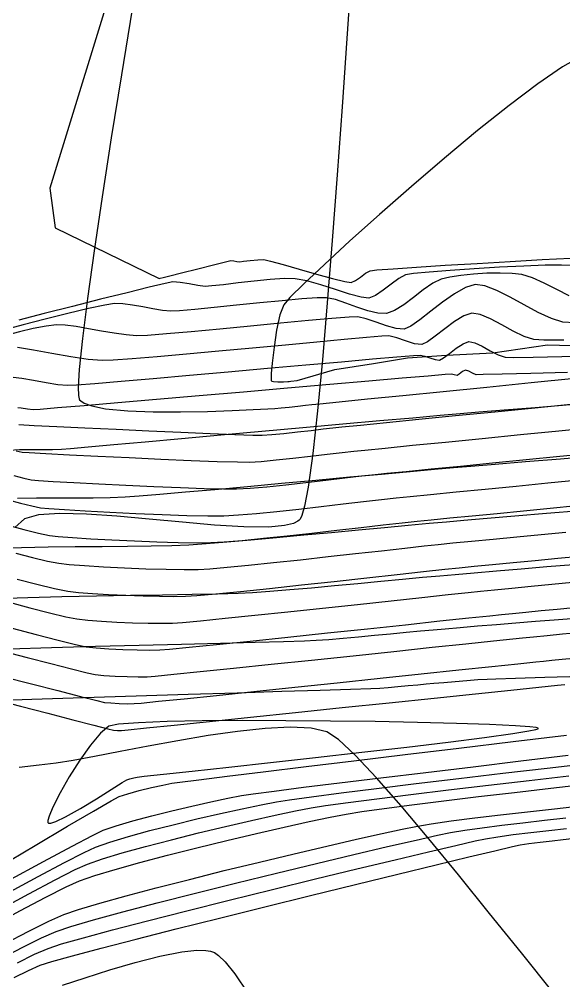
# Model space of a CAD drawing. Header units: metres. Extents: x 708868 to 711043, y 5411316 to 5413138.
# Drawn here: x 709236 to 709264.9, y 5411982 to 5412033 of the extents above; entities that cross this region are included whole.
import ezdxf

# ---------------------------------------------------------------- set-up
doc = ezdxf.new("R2010")
doc.units = ezdxf.units.M
for name, color, linetype in [('Rionegro 2010_Contours', 7, 'Continuous'), ('Rionegro 2014_Contours', 7, 'Continuous'), ('Rionegro 2018_Contours', 7, 'Continuous')]:
    doc.layers.add(name, color=color, linetype=linetype)

msp = doc.modelspace()

# ---------------------------------------------------------------- linework, layer by layer
at = {"layer": 'Rionegro 2010_Contours'}
for points in [[(709253.656, 5412035.62, 241), (709253.412, 5412032.029, 241), (709253.16, 5412028.395, 241), (709252.902, 5412024.795, 241), (709252.64, 5412021.306, 241), (709252.377, 5412018.005, 241), (709252.114, 5412014.97, 241), (709251.855, 5412012.277, 241), (709251.601, 5412010.005, 241), (709251.354, 5412008.229, 241), (709251.164, 5412007.218, 241), (709251.025, 5412006.725, 241), (709250.936, 5412006.531, 241), (709250.892, 5412006.477, 241), (709250.807, 5412006.412, 241), (709250.58, 5412006.302, 241), (709250.111, 5412006.186, 241), (709249.274, 5412006.11, 241), (709247.948, 5412006.118, 241), (709246.391, 5412006.212, 241), (709244.692, 5412006.359, 241), (709242.935, 5412006.526, 241), (709241.207, 5412006.683, 241), (709239.595, 5412006.795, 241), (709238.185, 5412006.832, 241), (709237.062, 5412006.761, 241), (709236.315, 5412006.549, 241), (709235.798, 5412006.081, 241)], [(709237.565, 5411990.414, 242), (709237.596, 5411990.397, 242), (709237.705, 5411990.402, 242), (709237.974, 5411990.493, 242), (709238.487, 5411990.742, 242), (709239.283, 5411991.189, 242), (709240.134, 5411991.701, 242), (709240.913, 5411992.187, 242), (709241.493, 5411992.554, 242), (709241.747, 5411992.71, 242), (709241.91, 5411992.76, 242), (709242.117, 5411992.81, 242), (709242.286, 5411992.845, 242), (709242.668, 5411992.888, 242), (709243.683, 5411992.998, 242), (709245.215, 5411993.164, 242), (709247.148, 5411993.375, 242), (709249.367, 5411993.619, 242), (709251.757, 5411993.886, 242), (709254.202, 5411994.163, 242), (709256.587, 5411994.44, 242), (709258.796, 5411994.706, 242), (709260.714, 5411994.949, 242), (709262.226, 5411995.158, 242), (709263.065, 5411995.293, 242), (709263.44, 5411995.372, 242), (709263.555, 5411995.413, 242), (709263.569, 5411995.429, 242), (709263.555, 5411995.443, 242), (709263.45, 5411995.471, 242), (709263.112, 5411995.513, 242), (709262.355, 5411995.568, 242), (709260.982, 5411995.633, 242), (709259.223, 5411995.693, 242), (709257.17, 5411995.745, 242), (709254.917, 5411995.789, 242), (709252.555, 5411995.82, 242), (709250.177, 5411995.838, 242), (709247.877, 5411995.84, 242), (709245.747, 5411995.825, 242), (709243.88, 5411995.789, 242), (709242.368, 5411995.732, 242), (709241.305, 5411995.65, 242), (709240.783, 5411995.543, 242), (709240.338, 5411995.171, 242), (709239.809, 5411994.541, 242), (709239.244, 5411993.743, 242), (709238.691, 5411992.868, 242), (709238.199, 5411992.007, 242), (709237.814, 5411991.251, 242), (709237.618, 5411990.781, 242), (709237.551, 5411990.539, 242), (709237.551, 5411990.441, 242), (709237.565, 5411990.414, 242)], [(709234.892, 5411988.052, 241), (709236.877, 5411989.219, 241), (709238.599, 5411990.235, 241), (709239.973, 5411991.043, 241), (709240.912, 5411991.588, 241), (709241.329, 5411991.815, 241), (709241.788, 5411991.967, 241), (709242.391, 5411992.13, 241), (709243.045, 5411992.288, 241), (709243.657, 5411992.423, 241), (709244.134, 5411992.519, 241), (709244.559, 5411992.577, 241), (709245.56, 5411992.703, 241), (709247.06, 5411992.889, 241), (709248.982, 5411993.124, 241), (709251.249, 5411993.401, 241), (709253.785, 5411993.709, 241), (709256.512, 5411994.039, 241), (709259.353, 5411994.383, 241), (709262.23, 5411994.73, 241), (709265.068, 5411995.073, 241)], [(709235.334, 5411986.658, 238), (709237.041, 5411987.579, 238), (709238.443, 5411988.323, 238), (709239.475, 5411988.852, 238), (709240.076, 5411989.132, 238), (709240.847, 5411989.402, 238), (709241.831, 5411989.698, 238), (709242.968, 5411990.009, 238), (709244.199, 5411990.323, 238), (709245.464, 5411990.628, 238), (709246.703, 5411990.914, 238), (709247.858, 5411991.169, 238), (709248.869, 5411991.381, 238), (709249.677, 5411991.539, 238), (709250.378, 5411991.649, 238), (709251.547, 5411991.808, 238), (709253.106, 5411992.008, 238), (709254.978, 5411992.241, 238), (709257.084, 5411992.498, 238), (709259.347, 5411992.77, 238), (709261.689, 5411993.049, 238), (709264.031, 5411993.325, 238), (709266.297, 5411993.591, 238)], [(709235.43, 5411987.349, 239), (709237.315, 5411988.372, 239), (709238.837, 5411989.187, 239), (709239.922, 5411989.752, 239), (709240.493, 5411990.026, 239), (709241.186, 5411990.267, 239), (709242.062, 5411990.527, 239), (709243.061, 5411990.795, 239), (709244.125, 5411991.06, 239), (709245.193, 5411991.31, 239), (709246.206, 5411991.535, 239), (709247.105, 5411991.724, 239), (709247.829, 5411991.866, 239), (709248.441, 5411991.958, 239), (709249.564, 5411992.108, 239), (709251.121, 5411992.306, 239), (709253.032, 5411992.543, 239), (709255.219, 5411992.811, 239), (709257.603, 5411993.099, 239), (709260.106, 5411993.399, 239), (709262.648, 5411993.703, 239), (709265.152, 5411994.001, 239)], [(709234.867, 5411985.755, 237), (709236.545, 5411986.659, 237), (709237.945, 5411987.399, 237), (709239.004, 5411987.937, 237), (709239.658, 5411988.237, 237), (709240.452, 5411988.514, 237), (709241.499, 5411988.83, 237), (709242.738, 5411989.172, 237), (709244.106, 5411989.527, 237), (709245.541, 5411989.883, 237), (709246.979, 5411990.225, 237), (709248.359, 5411990.543, 237), (709249.619, 5411990.822, 237), (709250.695, 5411991.049, 237), (709251.525, 5411991.213, 237), (709252.29, 5411991.334, 237), (709253.478, 5411991.498, 237), (709255.011, 5411991.697, 237), (709256.815, 5411991.921, 237), (709258.812, 5411992.163, 237), (709260.925, 5411992.414, 237), (709263.078, 5411992.668, 237), (709265.195, 5411992.914, 237)], [(709234.44, 5411984.873, 236), (709236.068, 5411985.75, 236), (709237.453, 5411986.478, 236), (709238.531, 5411987.021, 236), (709239.24, 5411987.342, 236), (709240.043, 5411987.622, 236), (709241.127, 5411987.95, 236), (709242.432, 5411988.313, 236), (709243.895, 5411988.698, 236), (709245.454, 5411989.091, 236), (709247.049, 5411989.479, 236), (709248.615, 5411989.849, 236), (709250.093, 5411990.189, 236), (709251.42, 5411990.483, 236), (709252.534, 5411990.72, 236), (709253.373, 5411990.886, 236), (709254.201, 5411991.02, 236), (709255.39, 5411991.187, 236), (709256.867, 5411991.379, 236), (709258.561, 5411991.588, 236), (709260.401, 5411991.809, 236), (709262.315, 5411992.034, 236), (709264.232, 5411992.255, 236), (709266.08, 5411992.467, 236)], [(709235.253, 5411983.997, 234), (709236.539, 5411984.671, 234), (709237.608, 5411985.201, 234), (709238.405, 5411985.553, 234), (709239.186, 5411985.823, 234), (709240.306, 5411986.159, 234), (709241.701, 5411986.547, 234), (709243.308, 5411986.973, 234), (709245.067, 5411987.423, 234), (709246.913, 5411987.884, 234), (709248.785, 5411988.341, 234), (709250.621, 5411988.78, 234), (709252.358, 5411989.189, 234), (709253.933, 5411989.552, 234), (709255.285, 5411989.857, 234), (709256.351, 5411990.088, 234), (709257.068, 5411990.233, 234), (709257.889, 5411990.368, 234), (709258.954, 5411990.518, 234), (709260.201, 5411990.678, 234), (709261.57, 5411990.844, 234), (709263.001, 5411991.01, 234), (709264.432, 5411991.171, 234), (709265.804, 5411991.323, 234)], [(709235.049, 5411983.21, 233), (709236.224, 5411983.827, 233), (709237.22, 5411984.321, 233), (709237.987, 5411984.658, 233), (709238.765, 5411984.921, 233), (709239.973, 5411985.273, 233), (709241.531, 5411985.698, 233), (709243.36, 5411986.177, 233), (709245.381, 5411986.691, 233), (709247.513, 5411987.223, 233), (709249.679, 5411987.755, 233), (709251.798, 5411988.267, 233), (709253.791, 5411988.742, 233), (709255.578, 5411989.162, 233), (709257.082, 5411989.508, 233), (709258.221, 5411989.763, 233), (709258.916, 5411989.907, 233), (709259.666, 5411990.03, 233), (709260.588, 5411990.16, 233), (709261.633, 5411990.293, 233), (709262.754, 5411990.425, 233), (709263.899, 5411990.554, 233), (709265.021, 5411990.677, 233)], [(709235.944, 5411982.999, 232), (709236.846, 5411983.446, 232), (709237.569, 5411983.764, 232), (709238.27, 5411983.995, 232), (709239.436, 5411984.328, 232), (709240.988, 5411984.746, 232), (709242.846, 5411985.229, 232), (709244.931, 5411985.76, 232), (709247.163, 5411986.318, 232), (709249.463, 5411986.887, 232), (709251.75, 5411987.447, 232), (709253.946, 5411987.979, 232), (709255.97, 5411988.466, 232), (709257.744, 5411988.887, 232), (709259.187, 5411989.226, 232), (709260.221, 5411989.463, 232), (709260.764, 5411989.58, 232), (709261.417, 5411989.685, 232), (709262.243, 5411989.796, 232), (709263.172, 5411989.907, 232), (709264.136, 5411990.016, 232), (709265.066, 5411990.118, 232)], [(709235.764, 5411982.216, 231), (709236.522, 5411982.593, 231), (709237.152, 5411982.869, 231), (709237.758, 5411983.063, 231), (709238.86, 5411983.37, 231), (709240.38, 5411983.773, 231), (709242.239, 5411984.252, 231), (709244.357, 5411984.79, 231), (709246.658, 5411985.366, 231), (709249.063, 5411985.964, 231), (709251.492, 5411986.563, 231), (709253.869, 5411987.146, 231), (709256.113, 5411987.694, 231), (709258.147, 5411988.188, 231), (709259.893, 5411988.609, 231), (709261.271, 5411988.94, 231), (709262.203, 5411989.161, 231), (709262.612, 5411989.254, 231), (709263.07, 5411989.324, 231), (709263.662, 5411989.398, 231), (709264.299, 5411989.47, 231), (709264.893, 5411989.535, 231), (709265.355, 5411989.587, 231)], [(709238.336, 5411981.807, 229), (709239.527, 5411982.207, 229), (709240.838, 5411982.623, 229), (709242.186, 5411983.015, 229), (709243.488, 5411983.346, 229), (709244.662, 5411983.576, 229), (709245.452, 5411983.662, 229), (709245.93, 5411983.656, 229), (709246.184, 5411983.614, 229), (709246.29, 5411983.581, 229), (709246.39, 5411983.535, 229), (709246.604, 5411983.39, 229), (709246.955, 5411983.054, 229), (709247.468, 5411982.418, 229), (709248.163, 5411981.384, 229)]]:
    msp.add_polyline3d(points, dxfattribs=at)
at = {"layer": 'Rionegro 2014_Contours'}
for points in [[(709242.026, 5412033.577, 241), (709241.455, 5412030.102, 241), (709240.92, 5412026.761, 241), (709240.433, 5412023.623, 241), (709240.007, 5412020.756, 241), (709239.656, 5412018.227, 241), (709239.39, 5412016.105, 241), (709239.223, 5412014.458, 241), (709239.17, 5412013.527, 241), (709239.18, 5412013.078, 241), (709239.213, 5412012.906, 241), (709239.237, 5412012.859, 241), (709239.301, 5412012.795, 241), (709239.483, 5412012.678, 241), (709239.883, 5412012.532, 241), (709240.619, 5412012.386, 241), (709241.79, 5412012.271, 241), (709243.148, 5412012.218, 241), (709244.592, 5412012.212, 241), (709246.022, 5412012.241, 241), (709247.338, 5412012.289, 241), (709248.439, 5412012.341, 241), (709249.226, 5412012.385, 241), (709249.598, 5412012.405, 241), (709249.927, 5412012.427, 241), (709250.351, 5412012.47, 241), (709250.805, 5412012.522, 241), (709251.228, 5412012.572, 241), (709251.557, 5412012.609, 241), (709251.988, 5412012.652, 241), (709253.007, 5412012.754, 241), (709254.508, 5412012.903, 241), (709256.384, 5412013.09, 241), (709258.527, 5412013.303, 241), (709260.833, 5412013.533, 241), (709263.192, 5412013.768, 241), (709265.499, 5412013.999, 241)], [(709265.697, 5412030.992, 242), (709264.852, 5412030.511, 242), (709263.543, 5412029.62, 242), (709262.016, 5412028.473, 242), (709260.343, 5412027.137, 242), (709258.592, 5412025.681, 242), (709256.835, 5412024.174, 242), (709255.14, 5412022.685, 242), (709253.579, 5412021.282, 242), (709252.221, 5412020.033, 242), (709251.136, 5412019.008, 242), (709250.395, 5412018.275, 242), (709250.066, 5412017.903, 242), (709249.865, 5412017.356, 242), (709249.69, 5412016.553, 242), (709249.55, 5412015.647, 242), (709249.451, 5412014.794, 242), (709249.408, 5412014.255, 242), (709249.399, 5412013.984, 242), (709249.405, 5412013.887, 242), (709249.412, 5412013.867, 242)], [(709249.412, 5412013.867, 242), (709249.437, 5412013.85, 242), (709249.531, 5412013.825, 242), (709249.746, 5412013.811, 242), (709250.062, 5412013.817, 242), (709250.276, 5412013.829, 242), (709250.358, 5412013.837, 242), (709250.44, 5412013.846, 242), (709250.771, 5412013.879, 242), (709252.781, 5412014.472, 242), (709254.825, 5412014.778, 242), (709256.63, 5412015.084, 242), (709258.708, 5412015.22, 242), (709261.161, 5412015.356, 242), (709264.056, 5412015.765, 242), (709264.056, 5412015.765, 242), (709268.509, 5412015.652, 242)], [(709236.019, 5412011.542, 240), (709236.83, 5412011.501, 240), (709238.032, 5412011.443, 240), (709239.516, 5412011.372, 240), (709241.178, 5412011.295, 240), (709242.911, 5412011.215, 240), (709244.608, 5412011.14, 240), (709246.164, 5412011.073, 240), (709247.472, 5412011.021, 240), (709248.426, 5412010.989, 240), (709248.919, 5412010.981, 240), (709249.43, 5412011.013, 240), (709250.079, 5412011.075, 240), (709250.798, 5412011.154, 240), (709251.516, 5412011.238, 240), (709252.165, 5412011.315, 240), (709252.675, 5412011.372, 240), (709253.15, 5412011.419, 240), (709254.13, 5412011.517, 240), (709255.522, 5412011.655, 240), (709257.235, 5412011.825, 240), (709259.177, 5412012.018, 240), (709261.257, 5412012.224, 240), (709263.382, 5412012.436, 240), (709265.46, 5412012.643, 240)], [(709235.88, 5412010.156, 239), (709236.188, 5412010.085, 239), (709236.567, 5412010.058, 239), (709237.442, 5412010.009, 239), (709238.694, 5412009.944, 239), (709240.208, 5412009.869, 239), (709241.867, 5412009.79, 239), (709243.554, 5412009.714, 239), (709245.151, 5412009.646, 239), (709246.543, 5412009.594, 239), (709247.612, 5412009.562, 239), (709248.241, 5412009.557, 239), (709248.873, 5412009.594, 239), (709249.666, 5412009.666, 239), (709250.556, 5412009.76, 239), (709251.479, 5412009.866, 239), (709252.369, 5412009.971, 239), (709253.162, 5412010.065, 239), (709253.792, 5412010.134, 239), (709254.376, 5412010.193, 239), (709255.445, 5412010.299, 239), (709256.901, 5412010.443, 239), (709258.649, 5412010.615, 239), (709260.59, 5412010.807, 239), (709262.626, 5412011.009, 239), (709264.661, 5412011.211, 239), (709266.596, 5412011.404, 239)], [(709235.746, 5412008.837, 238), (709236.274, 5412008.696, 238), (709236.673, 5412008.61, 238), (709237.055, 5412008.578, 238), (709237.84, 5412008.527, 238), (709238.936, 5412008.465, 238), (709240.251, 5412008.396, 238), (709241.692, 5412008.326, 238), (709243.167, 5412008.259, 238), (709244.584, 5412008.201, 238), (709245.85, 5412008.157, 238), (709246.874, 5412008.133, 238), (709247.563, 5412008.133, 238), (709248.281, 5412008.174, 238), (709249.171, 5412008.25, 238), (709250.176, 5412008.353, 238), (709251.238, 5412008.471, 238), (709252.299, 5412008.595, 238), (709253.303, 5412008.714, 238), (709254.193, 5412008.818, 238), (709254.91, 5412008.897, 238), (709255.538, 5412008.96, 238), (709256.554, 5412009.06, 238), (709257.879, 5412009.191, 238), (709259.437, 5412009.344, 238), (709261.147, 5412009.512, 238), (709262.933, 5412009.688, 238), (709264.716, 5412009.864, 238), (709266.417, 5412010.034, 238)], [(709235.45, 5412007.56, 237), (709236.106, 5412007.381, 237), (709236.707, 5412007.228, 237), (709237.158, 5412007.135, 237), (709237.607, 5412007.092, 237), (709238.431, 5412007.033, 237), (709239.538, 5412006.966, 237), (709240.834, 5412006.896, 237), (709242.226, 5412006.829, 237), (709243.62, 5412006.77, 237), (709244.924, 5412006.727, 237), (709246.043, 5412006.705, 237), (709246.884, 5412006.71, 237), (709247.662, 5412006.751, 237), (709248.619, 5412006.83, 237), (709249.703, 5412006.937, 237), (709250.864, 5412007.063, 237), (709252.05, 5412007.199, 237), (709253.211, 5412007.336, 237), (709254.295, 5412007.464, 237), (709255.251, 5412007.575, 237), (709256.027, 5412007.66, 237), (709256.772, 5412007.734, 237), (709257.857, 5412007.841, 237), (709259.207, 5412007.973, 237), (709260.744, 5412008.123, 237), (709262.392, 5412008.284, 237), (709264.073, 5412008.449, 237), (709265.711, 5412008.611, 237)], [(709235.433, 5412006.205, 236), (709236.282, 5412005.975, 236), (709237.062, 5412005.779, 236), (709237.643, 5412005.66, 236), (709238.106, 5412005.611, 236), (709238.86, 5412005.554, 236), (709239.832, 5412005.492, 236), (709240.951, 5412005.432, 236), (709242.144, 5412005.375, 236), (709243.338, 5412005.328, 236), (709244.462, 5412005.295, 236), (709245.442, 5412005.279, 236), (709246.206, 5412005.286, 236), (709246.914, 5412005.325, 236), (709247.861, 5412005.404, 236), (709248.99, 5412005.514, 236), (709250.242, 5412005.646, 236), (709251.562, 5412005.791, 236), (709252.89, 5412005.942, 236), (709254.171, 5412006.089, 236), (709255.345, 5412006.223, 236), (709256.355, 5412006.338, 236), (709257.145, 5412006.422, 236), (709257.887, 5412006.496, 236), (709258.878, 5412006.593, 236), (709260.061, 5412006.708, 236), (709261.38, 5412006.836, 236), (709262.78, 5412006.972, 236), (709264.205, 5412007.111, 236), (709265.598, 5412007.248, 236)], [(709235.863, 5412004.728, 235), (709236.748, 5412004.495, 235), (709237.537, 5412004.302, 235), (709238.128, 5412004.186, 235), (709238.686, 5412004.124, 235), (709239.505, 5412004.061, 235), (709240.507, 5412004, 235), (709241.614, 5412003.945, 235), (709242.748, 5412003.901, 235), (709243.83, 5412003.869, 235), (709244.783, 5412003.855, 235), (709245.528, 5412003.862, 235), (709246.144, 5412003.898, 235), (709247.058, 5412003.977, 235), (709248.205, 5412004.088, 235), (709249.524, 5412004.224, 235), (709250.951, 5412004.377, 235), (709252.423, 5412004.539, 235), (709253.878, 5412004.701, 235), (709255.252, 5412004.854, 235), (709256.483, 5412004.992, 235), (709257.507, 5412005.105, 235), (709258.262, 5412005.185, 235), (709259.043, 5412005.263, 235), (709260.033, 5412005.359, 235), (709261.178, 5412005.469, 235), (709262.427, 5412005.589, 235), (709263.729, 5412005.715, 235), (709265.03, 5412005.842, 235)], [(709235.928, 5412003.351, 234), (709236.978, 5412003.075, 234), (709237.914, 5412002.849, 234), (709238.613, 5412002.711, 234), (709239.186, 5412002.643, 234), (709239.925, 5412002.583, 234), (709240.776, 5412002.531, 234), (709241.686, 5412002.488, 234), (709242.601, 5412002.456, 234), (709243.469, 5412002.436, 234), (709244.236, 5412002.43, 234), (709244.849, 5412002.438, 234), (709245.453, 5412002.477, 234), (709246.456, 5412002.568, 234), (709247.771, 5412002.698, 234), (709249.316, 5412002.858, 234), (709251.003, 5412003.037, 234), (709252.749, 5412003.226, 234), (709254.468, 5412003.413, 234), (709256.076, 5412003.589, 234), (709257.487, 5412003.744, 234), (709258.617, 5412003.867, 234), (709259.38, 5412003.948, 234), (709260.164, 5412004.026, 234), (709261.132, 5412004.119, 234), (709262.231, 5412004.225, 234), (709263.409, 5412004.337, 234), (709264.614, 5412004.454, 234), (709265.791, 5412004.57, 234)], [(709235.509, 5412002.121, 233), (709236.606, 5412001.829, 233), (709237.641, 5412001.562, 233), (709238.508, 5412001.354, 233), (709239.098, 5412001.236, 233), (709239.669, 5412001.17, 233), (709240.392, 5412001.114, 233), (709241.206, 5412001.068, 233), (709242.052, 5412001.035, 233), (709242.868, 5412001.014, 233), (709243.594, 5412001.007, 233), (709244.171, 5412001.014, 233), (709244.696, 5412001.051, 233), (709245.653, 5412001.139, 233), (709246.959, 5412001.269, 233), (709248.529, 5412001.43, 233), (709250.278, 5412001.614, 233), (709252.124, 5412001.81, 233), (709253.981, 5412002.009, 233), (709255.766, 5412002.201, 233), (709257.394, 5412002.377, 233), (709258.781, 5412002.527, 233), (709259.844, 5412002.641, 233), (709260.498, 5412002.71, 233), (709261.238, 5412002.784, 233), (709262.158, 5412002.872, 233), (709263.196, 5412002.972, 233), (709264.294, 5412003.077, 233), (709265.392, 5412003.184, 233)], [(709235.658, 5412000.741, 232), (709236.929, 5412000.407, 232), (709238.098, 5412000.106, 232), (709239.029, 5411999.877, 232), (709239.583, 5411999.761, 232), (709240.109, 5411999.702, 232), (709240.784, 5411999.654, 232), (709241.534, 5411999.618, 232), (709242.284, 5411999.594, 232), (709242.962, 5411999.584, 232), (709243.492, 5411999.59, 232), (709244.006, 5411999.63, 232), (709245.044, 5411999.729, 232), (709246.505, 5411999.876, 232), (709248.284, 5412000.06, 232), (709250.278, 5412000.268, 232), (709252.386, 5412000.491, 232), (709254.502, 5412000.715, 232), (709256.525, 5412000.931, 232), (709258.351, 5412001.126, 232), (709259.876, 5412001.289, 232), (709260.999, 5412001.408, 232), (709261.615, 5412001.473, 232), (709262.193, 5412001.53, 232), (709262.91, 5412001.599, 232), (709263.72, 5412001.677, 232), (709264.577, 5412001.759, 232), (709265.433, 5412001.843, 232)], [(709235.16, 5411999.531, 231), (709236.453, 5411999.192, 231), (709237.709, 5411998.866, 231), (709238.808, 5411998.585, 231), (709239.634, 5411998.381, 231), (709240.068, 5411998.286, 231), (709240.526, 5411998.237, 231), (709241.119, 5411998.2, 231), (709241.758, 5411998.174, 231), (709242.353, 5411998.163, 231), (709242.814, 5411998.166, 231), (709243.254, 5411998.202, 231), (709244.228, 5411998.298, 231), (709245.64, 5411998.441, 231), (709247.394, 5411998.622, 231), (709249.395, 5411998.83, 231), (709251.546, 5411999.056, 231), (709253.751, 5411999.287, 231), (709255.913, 5411999.515, 231), (709257.938, 5411999.729, 231), (709259.728, 5411999.919, 231), (709261.188, 5412000.073, 231), (709262.222, 5412000.182, 231), (709262.733, 5412000.236, 231), (709263.31, 5412000.292, 231), (709264.045, 5412000.363, 231), (709264.859, 5412000.441, 231), (709265.673, 5412000.521, 231)], [(709235.224, 5411998.171, 230), (709236.681, 5411997.793, 230), (709238.081, 5411997.431, 230), (709239.285, 5411997.122, 230), (709240.156, 5411996.903, 230), (709240.553, 5411996.811, 230), (709240.897, 5411996.777, 230), (709241.343, 5411996.753, 230), (709241.789, 5411996.741, 230), (709242.136, 5411996.742, 230), (709242.509, 5411996.776, 230), (709243.419, 5411996.867, 230), (709244.777, 5411997.006, 230), (709246.494, 5411997.183, 230), (709248.481, 5411997.39, 230), (709250.649, 5411997.616, 230), (709252.909, 5411997.852, 230), (709255.173, 5411998.089, 230), (709257.352, 5411998.317, 230), (709259.356, 5411998.527, 230), (709261.097, 5411998.71, 230), (709262.485, 5411998.855, 230), (709263.433, 5411998.955, 230), (709263.85, 5411998.998, 230), (709264.284, 5411999.041, 230), (709264.842, 5411999.094, 230), (709265.442, 5411999.152, 230)], [(709234.661, 5411996.975, 229), (709236.103, 5411996.602, 229), (709237.549, 5411996.23, 229), (709238.881, 5411995.887, 229), (709239.984, 5411995.604, 229), (709240.742, 5411995.41, 229), (709241.038, 5411995.336, 229), (709241.247, 5411995.321, 229), (709241.457, 5411995.318, 229), (709241.814, 5411995.353, 229), (709242.778, 5411995.453, 229), (709244.248, 5411995.605, 229), (709246.123, 5411995.8, 229), (709248.303, 5411996.026, 229), (709250.686, 5411996.274, 229), (709253.171, 5411996.533, 229), (709255.658, 5411996.791, 229), (709258.046, 5411997.04, 229), (709260.234, 5411997.268, 229), (709262.121, 5411997.464, 229), (709263.606, 5411997.619, 229), (709264.589, 5411997.721, 229), (709264.968, 5411997.761, 229)]]:
    msp.add_polyline3d(points, dxfattribs=at)
at = {"layer": 'Rionegro 2018_Contours'}
for points in [[(709243.829, 5412044.131, 241), (709237.654, 5412024.088, 241), (709237.94, 5412021.976, 241), (709243.452, 5412019.29, 241)], [(709243.452, 5412019.29, 241), (709243.512, 5412019.305, 241), (709243.679, 5412019.347, 241), (709244.032, 5412019.437, 241), (709244.64, 5412019.593, 241), (709245.505, 5412019.813, 241), (709246.337, 5412020.023, 241), (709246.978, 5412020.181, 241), (709247.267, 5412020.246, 241), (709247.414, 5412020.233, 241), (709247.583, 5412020.202, 241), (709247.731, 5412020.183, 241), (709247.936, 5412020.203, 241), (709248.292, 5412020.247, 241), (709248.688, 5412020.287, 241), (709249.013, 5412020.293, 241), (709249.361, 5412020.214, 241), (709250.029, 5412020.031, 241), (709250.887, 5412019.788, 241), (709251.808, 5412019.527, 241), (709252.66, 5412019.292, 241), (709253.315, 5412019.127, 241), (709253.644, 5412019.075, 241), (709253.88, 5412019.179, 241), (709254.142, 5412019.371, 241), (709254.405, 5412019.572, 241), (709254.644, 5412019.703, 241), (709255.007, 5412019.744, 241), (709255.866, 5412019.81, 241), (709257.11, 5412019.895, 241), (709258.632, 5412019.992, 241), (709260.321, 5412020.095, 241), (709262.069, 5412020.197, 241), (709263.766, 5412020.292, 241), (709265.303, 5412020.372, 241)], [(709265.215, 5412018.37, 239), (709264.55, 5412018.711, 239), (709263.885, 5412019.052, 239), (709263.255, 5412019.334, 239), (709262.693, 5412019.501, 239), (709262.175, 5412019.559, 239), (709261.542, 5412019.579, 239), (709260.843, 5412019.566, 239), (709260.131, 5412019.523, 239), (709259.456, 5412019.454, 239), (709258.869, 5412019.364, 239), (709258.421, 5412019.256, 239), (709257.968, 5412019.036, 239), (709257.47, 5412018.691, 239), (709256.951, 5412018.289, 239), (709256.435, 5412017.899, 239), (709255.949, 5412017.59, 239), (709255.516, 5412017.432, 239), (709255.064, 5412017.446, 239), (709254.528, 5412017.578, 239), (709253.948, 5412017.777, 239), (709253.362, 5412017.992, 239), (709252.81, 5412018.173, 239), (709252.331, 5412018.269, 239), (709251.847, 5412018.264, 239), (709251.034, 5412018.207, 239), (709249.986, 5412018.114, 239), (709248.798, 5412017.998, 239), (709247.565, 5412017.873, 239), (709246.381, 5412017.753, 239), (709245.343, 5412017.652, 239), (709244.544, 5412017.584, 239), (709244.079, 5412017.562, 239), (709243.636, 5412017.602, 239), (709243.126, 5412017.685, 239), (709242.584, 5412017.788, 239), (709242.042, 5412017.885, 239), (709241.535, 5412017.953, 239), (709241.096, 5412017.966, 239), (709240.58, 5412017.885, 239), (709239.707, 5412017.697, 239), (709238.608, 5412017.436, 239), (709237.412, 5412017.138, 239), (709236.248, 5412016.835, 239), (709235.247, 5412016.564, 239)], [(709265.278, 5412019.982, 240), (709264.802, 5412020.005, 240), (709263.941, 5412019.991, 240), (709262.808, 5412019.949, 240), (709261.513, 5412019.885, 240), (709260.169, 5412019.806, 240), (709258.887, 5412019.719, 240), (709257.779, 5412019.631, 240), (709256.957, 5412019.549, 240), (709256.532, 5412019.48, 240), (709256.165, 5412019.291, 240), (709255.761, 5412018.995, 240), (709255.345, 5412018.67, 240), (709254.942, 5412018.396, 240), (709254.58, 5412018.253, 240), (709254.17, 5412018.293, 240), (709253.554, 5412018.462, 240), (709252.813, 5412018.701, 240), (709252.031, 5412018.955, 240), (709251.29, 5412019.167, 240), (709250.672, 5412019.281, 240), (709250.099, 5412019.286, 240), (709249.345, 5412019.238, 240), (709248.497, 5412019.155, 240), (709247.642, 5412019.057, 240), (709246.867, 5412018.964, 240), (709246.259, 5412018.896, 240), (709245.905, 5412018.872, 240), (709245.506, 5412018.917, 240), (709245.041, 5412019.003, 240), (709244.578, 5412019.082, 240), (709244.182, 5412019.106, 240), (709243.783, 5412019.028, 240), (709242.935, 5412018.829, 240), (709241.754, 5412018.539, 240), (709240.355, 5412018.188, 240), (709238.854, 5412017.808, 240), (709237.367, 5412017.428, 240), (709236.008, 5412017.079, 240)], [(709265.484, 5412016.932, 238), (709264.872, 5412016.979, 238), (709264.262, 5412017.172, 238), (709263.566, 5412017.497, 238), (709262.826, 5412017.894, 238), (709262.08, 5412018.301, 238), (709261.37, 5412018.658, 238), (709260.736, 5412018.903, 238), (709260.216, 5412018.975, 238), (709259.711, 5412018.823, 238), (709259.12, 5412018.487, 238), (709258.489, 5412018.039, 238), (709257.863, 5412017.554, 238), (709257.284, 5412017.105, 238), (709256.799, 5412016.766, 238), (709256.452, 5412016.61, 238), (709256.024, 5412016.635, 238), (709255.511, 5412016.78, 238), (709254.967, 5412016.977, 238), (709254.442, 5412017.159, 238), (709253.989, 5412017.257, 238), (709253.529, 5412017.242, 238), (709252.622, 5412017.172, 238), (709251.375, 5412017.06, 238), (709249.897, 5412016.92, 238), (709248.297, 5412016.765, 238), (709246.682, 5412016.61, 238), (709245.162, 5412016.467, 238), (709243.845, 5412016.351, 238), (709242.839, 5412016.275, 238), (709242.253, 5412016.252, 238), (709241.709, 5412016.295, 238), (709241.075, 5412016.387, 238), (709240.393, 5412016.505, 238), (709239.704, 5412016.63, 238), (709239.05, 5412016.739, 238), (709238.472, 5412016.812, 238), (709238.01, 5412016.827, 238), (709237.456, 5412016.761, 238), (709236.768, 5412016.633, 238), (709236.044, 5412016.466, 238), (709235.382, 5412016.286, 238)], [(709264.93, 5412016.022, 237), (709263.868, 5412016.021, 237), (709263.338, 5412016.049, 237), (709262.828, 5412016.218, 237), (709262.242, 5412016.505, 237), (709261.627, 5412016.841, 237), (709261.026, 5412017.158, 237), (709260.485, 5412017.387, 237), (709260.048, 5412017.459, 237), (709259.624, 5412017.32, 237), (709259.126, 5412017.015, 237), (709258.604, 5412016.627, 237), (709258.107, 5412016.238, 237), (709257.685, 5412015.931, 237), (709257.388, 5412015.788, 237), (709256.999, 5412015.826, 237), (709256.531, 5412015.977, 237), (709256.057, 5412016.148, 237), (709255.648, 5412016.245, 237), (709255.277, 5412016.228, 237), (709254.457, 5412016.16, 237), (709253.274, 5412016.054, 237), (709251.813, 5412015.917, 237), (709250.16, 5412015.761, 237), (709248.402, 5412015.595, 237), (709246.623, 5412015.429, 237), (709244.91, 5412015.273, 237), (709243.348, 5412015.136, 237), (709242.023, 5412015.028, 237), (709241.021, 5412014.96, 237), (709240.427, 5412014.941, 237), (709239.687, 5412015.004, 237), (709238.767, 5412015.139, 237), (709237.771, 5412015.311, 237), (709236.797, 5412015.485, 237), (709235.949, 5412015.626, 237)], [(709235.711, 5412014.065, 236), (709236.173, 5412014.002, 236), (709236.785, 5412013.895, 236), (709237.456, 5412013.776, 236), (709238.092, 5412013.678, 236), (709238.601, 5412013.631, 236), (709239.075, 5412013.654, 236), (709240.051, 5412013.728, 236), (709241.436, 5412013.842, 236), (709243.138, 5412013.988, 236), (709245.062, 5412014.157, 236), (709247.116, 5412014.34, 236), (709249.206, 5412014.527, 236), (709251.241, 5412014.709, 236), (709253.125, 5412014.878, 236), (709254.767, 5412015.024, 236), (709256.074, 5412015.138, 236), (709256.951, 5412015.211, 236), (709257.307, 5412015.234, 236), (709257.546, 5412015.176, 236), (709257.823, 5412015.076, 236), (709258.097, 5412014.988, 236), (709258.324, 5412014.966, 236), (709258.542, 5412015.079, 236), (709258.857, 5412015.317, 236), (709259.218, 5412015.596, 236), (709259.576, 5412015.832, 236), (709259.879, 5412015.943, 236), (709260.194, 5412015.88, 236), (709260.589, 5412015.697, 236), (709261.019, 5412015.463, 236), (709261.439, 5412015.247, 236), (709261.803, 5412015.119, 236), (709262.256, 5412015.108, 236), (709263.296, 5412015.12, 236), (709264.816, 5412015.152, 236), (709266.71, 5412015.2, 236)], [(709265.119, 5412014.307, 235), (709263.177, 5412014.255, 235), (709261.652, 5412014.216, 235), (709260.648, 5412014.193, 235), (709260.268, 5412014.189, 235), (709260.083, 5412014.266, 235), (709259.876, 5412014.376, 235), (709259.711, 5412014.427, 235), (709259.553, 5412014.352, 235), (709259.379, 5412014.22, 235), (709259.26, 5412014.144, 235), (709259.115, 5412014.177, 235), (709258.965, 5412014.222, 235), (709258.631, 5412014.195, 235), (709257.725, 5412014.118, 235), (709256.34, 5412013.999, 235), (709254.573, 5412013.847, 235), (709252.518, 5412013.669, 235), (709250.27, 5412013.474, 235), (709247.925, 5412013.271, 235), (709245.578, 5412013.069, 235), (709243.324, 5412012.874, 235), (709241.258, 5412012.696, 235), (709239.475, 5412012.543, 235), (709238.07, 5412012.424, 235), (709237.138, 5412012.347, 235), (709236.776, 5412012.32, 235), (709236.472, 5412012.358, 235), (709236.131, 5412012.416, 235), (709235.954, 5412012.432, 235)], [(709265.264, 5412012.591, 234), (709263.4, 5412012.439, 234), (709261.762, 5412012.305, 234), (709260.416, 5412012.194, 234), (709259.428, 5412012.111, 234), (709258.364, 5412012.019, 234), (709256.919, 5412011.891, 234), (709255.172, 5412011.735, 234), (709253.2, 5412011.558, 234), (709251.083, 5412011.368, 234), (709248.897, 5412011.17, 234), (709246.723, 5412010.974, 234), (709244.637, 5412010.786, 234), (709242.719, 5412010.614, 234), (709241.046, 5412010.464, 234), (709239.697, 5412010.344, 234), (709238.75, 5412010.262, 234), (709238.283, 5412010.225, 234), (709237.8, 5412010.209, 234), (709237.241, 5412010.205, 234), (709236.646, 5412010.205, 234), (709236.052, 5412010.196, 234), (709235.499, 5412010.169, 234)], [(709266.765, 5412009.878, 233), (709264.742, 5412009.712, 233), (709262.894, 5412009.561, 233), (709261.289, 5412009.428, 233), (709259.991, 5412009.32, 233), (709259.068, 5412009.243, 233), (709258.068, 5412009.156, 233), (709256.775, 5412009.04, 233), (709255.254, 5412008.901, 233), (709253.566, 5412008.746, 233), (709251.776, 5412008.581, 233), (709249.946, 5412008.412, 233), (709248.139, 5412008.247, 233), (709246.418, 5412008.091, 233), (709244.847, 5412007.951, 233), (709243.488, 5412007.833, 233), (709242.404, 5412007.744, 233), (709241.659, 5412007.69, 233), (709240.859, 5412007.657, 233), (709239.96, 5412007.643, 233), (709238.99, 5412007.64, 233), (709237.979, 5412007.64, 233), (709236.954, 5412007.635, 233), (709235.947, 5412007.617, 233)], [(709265.792, 5412006.973, 232), (709263.998, 5412006.823, 232), (709262.33, 5412006.682, 232), (709260.851, 5412006.557, 232), (709259.623, 5412006.453, 232), (709258.707, 5412006.375, 232), (709257.789, 5412006.294, 232), (709256.674, 5412006.192, 232), (709255.408, 5412006.074, 232), (709254.032, 5412005.944, 232), (709252.591, 5412005.808, 232), (709251.129, 5412005.671, 232), (709249.69, 5412005.539, 232), (709248.317, 5412005.416, 232), (709247.054, 5412005.308, 232), (709245.945, 5412005.219, 232), (709245.034, 5412005.155, 232), (709244.126, 5412005.115, 232), (709243.027, 5412005.09, 232), (709241.779, 5412005.075, 232), (709240.426, 5412005.064, 232), (709239.01, 5412005.053, 232), (709237.575, 5412005.036, 232), (709236.162, 5412005.009, 232), (709234.816, 5412004.966, 232)], [(709265.439, 5412004.11, 231), (709264.03, 5412003.993, 231), (709262.652, 5412003.876, 231), (709261.35, 5412003.765, 231), (709260.169, 5412003.663, 231), (709259.153, 5412003.576, 231), (709258.346, 5412003.507, 231), (709257.425, 5412003.426, 231), (709256.367, 5412003.327, 231), (709255.211, 5412003.217, 231), (709253.996, 5412003.101, 231), (709252.762, 5412002.984, 231), (709251.546, 5412002.872, 231), (709250.39, 5412002.771, 231), (709249.331, 5412002.685, 231), (709248.409, 5412002.621, 231), (709247.646, 5412002.587, 231), (709246.558, 5412002.557, 231), (709245.204, 5412002.529, 231), (709243.642, 5412002.501, 231), (709241.932, 5412002.472, 231), (709240.131, 5412002.439, 231), (709238.297, 5412002.402, 231), (709236.49, 5412002.358, 231), (709234.767, 5412002.305, 231)], [(709265.334, 5412001.243, 230), (709264.418, 5412001.178, 230), (709263.421, 5412001.101, 230), (709262.384, 5412001.017, 230), (709261.347, 5412000.93, 230), (709260.349, 5412000.844, 230), (709259.43, 5412000.764, 230), (709258.629, 5412000.694, 230), (709257.986, 5412000.639, 230), (709257.313, 5412000.579, 230), (709256.552, 5412000.508, 230), (709255.734, 5412000.429, 230), (709254.886, 5412000.348, 230), (709254.038, 5412000.269, 230), (709253.219, 5412000.196, 230), (709252.458, 5412000.133, 230), (709251.784, 5412000.086, 230), (709251.162, 5412000.06, 230), (709250.056, 5412000.026, 230), (709248.548, 5411999.986, 230), (709246.717, 5411999.939, 230), (709244.643, 5411999.886, 230), (709242.404, 5411999.829, 230), (709240.082, 5411999.767, 230), (709237.756, 5411999.702, 230), (709235.505, 5411999.633, 230)], [(709265.904, 5411998.177, 229), (709263.916, 5411998.121, 229), (709262.365, 5411998.077, 229), (709261.323, 5411998.046, 229), (709260.864, 5411998.03, 229), (709260.369, 5411997.999, 229), (709259.786, 5411997.955, 229), (709259.167, 5411997.904, 229), (709258.565, 5411997.853, 229), (709258.033, 5411997.806, 229), (709257.625, 5411997.771, 229), (709257.179, 5411997.731, 229), (709256.663, 5411997.681, 229), (709256.122, 5411997.63, 229), (709255.605, 5411997.584, 229), (709255.159, 5411997.551, 229), (709254.689, 5411997.533, 229), (709253.602, 5411997.497, 229), (709251.995, 5411997.445, 229), (709249.961, 5411997.38, 229), (709247.595, 5411997.305, 229), (709244.991, 5411997.223, 229), (709242.245, 5411997.135, 229), (709239.45, 5411997.044, 229), (709236.701, 5411996.954, 229), (709234.092, 5411996.866, 229)], [(709264.359, 5411981.415, 228), (709262.676, 5411983.517, 228), (709260.989, 5411985.619, 228), (709259.336, 5411987.658, 228), (709257.758, 5411989.577, 228), (709256.293, 5411991.314, 228), (709254.981, 5411992.81, 228), (709253.861, 5411994.005, 228), (709252.972, 5411994.839, 228), (709252.354, 5411995.253, 228), (709251.516, 5411995.441, 228), (709250.408, 5411995.491, 228), (709249.088, 5411995.426, 228), (709247.616, 5411995.269, 228), (709246.051, 5411995.044, 228), (709244.451, 5411994.775, 228), (709242.876, 5411994.485, 228), (709241.385, 5411994.197, 228), (709240.036, 5411993.936, 228), (709238.889, 5411993.725, 228), (709238.003, 5411993.587, 228), (709237.098, 5411993.477, 228), (709236.029, 5411993.353, 228)]]:
    msp.add_polyline3d(points, dxfattribs=at)

doc.saveas('drawing.dxf')
